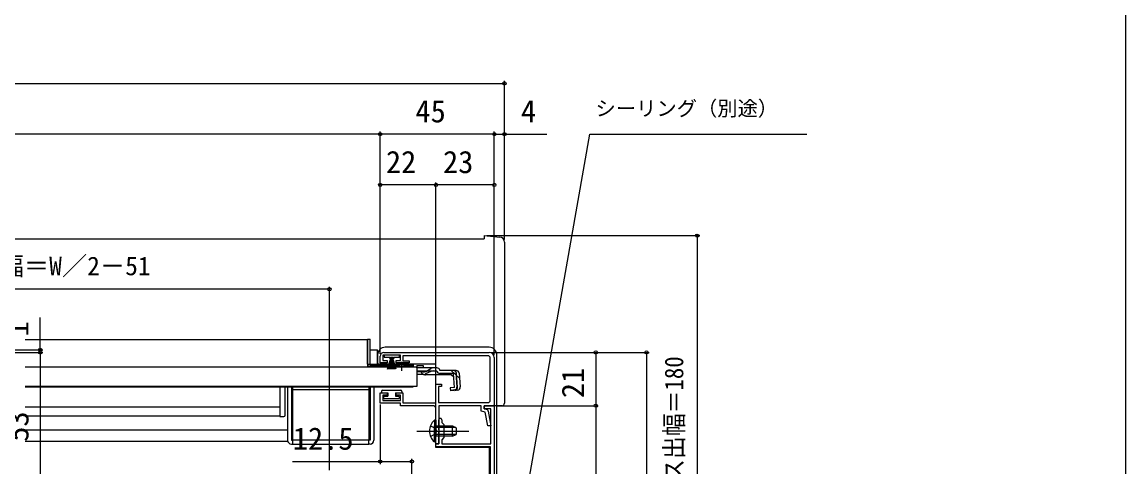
# Model space of a CAD drawing. Units: millimetres, scale not verified. Extents: x -525 to 525, y -783 to 779.
# Drawn here: x 89.8 to 525, y -437.6 to -262.3 of the extents above; entities that cross this region are included whole.
import ezdxf
from ezdxf.enums import TextEntityAlignment as Align

# ---------------------------------------------------------------- set-up
doc = ezdxf.new("R2010")
doc.units = ezdxf.units.MM
doc.header["$LTSCALE"] = 4
for name, color, linetype in [('0-2_YKK_11', 7, 'Continuous'), ('0-4_YKK_12', 2, 'Continuous'), ('0-5_YKK_13', 4, 'Continuous'), ('0-7_YKK_D', 6, 'Continuous'), ('0-8_YKK_ZWAK', 7, 'Continuous')]:
    doc.layers.add(name, color=color, linetype=linetype)
doc.styles.add('ＭＳ ゴシック', font='')
doc.styles.get('ＭＳ ゴシック').set_extended_font_data('MS Gothic')

msp = doc.modelspace()

# ---------------------------------------------------------------- linework, layer by layer
at = {"layer": '0-2_YKK_11'}
for p, q in [((232.5, -392.449), (274, -392.449)), ((274.4, -411.249), (274.4, -394.749)), ((276, -413.449), (276, -523.449))]:
    msp.add_line(p, q, dxfattribs=at)
for points in [[(273.4, -393.749), (240, -393.749), (240, -395.749), (242.5, -395.749), (242.5, -396.549), (237.25, -396.549), (237.25, -395.649), (239, -395.649), (239, -393.549), (232, -393.549), (232, -395.649), (233.75, -395.649), (233.75, -396.549), (231, -396.549), (231, -393.949)], [(276, -394.449), (276, -413.449), (272, -413.449), (272, -414.649), (272.83, -414.815)], [(251.9, -413.449), (239, -413.449), (239, -412.449), (231, -412.449), (231, -408.349), (233.75, -408.349), (233.75, -409.249), (232, -409.249), (232, -411.349), (239, -411.349), (239, -409.249), (237.25, -409.249), (237.25, -408.349), (240, -408.349), (240, -412.349), (253, -412.349), (253, -404.949), (255.2, -404.949), (255.2, -405.949), (254, -405.949), (254, -412.249), (273.4, -412.249)], [(273.619, -415.622), (274.646, -421.449), (273.428, -421.449), (272.461, -415.965), (270.8, -415.633), (270.8, -413.449), (254.1, -413.449), (254.1, -428.449), (252.9, -428.449), (252.9, -423.907), (253.02, -423.724), (253.02, -423.174), (252.9, -422.991), (252.9, -414.449)], [(255.3, -419.049), (255.3, -420.049), (256.1, -420.849), (256.1, -426.049), (255.3, -426.849), (255.3, -428.449), (274.6, -428.449), (274.6, -414.649), (272, -414.649), (272, -413.449), (276, -413.449)], [(241.45, -443.549), (256.2, -443.549), (256.2, -446.449), (274.5, -446.449), (274.5, -429.649), (253, -429.649), (253, -428.449), (254.1, -428.449), (254.1, -423.907), (254.22, -423.724), (254.22, -423.174), (254.1, -422.991), (254.1, -419.049)]]:
    msp.add_lwpolyline(points, dxfattribs=at)
for centre, radius, start, end in [((232.5, -393.949), 1.5, 90.00001, 179.99999), ((273.4, -394.749), 1, 0.00001, 89.99999), ((274, -394.449), 2, 0.00001, 89.99999), ((273.4, -411.249), 1, 270.00001, 359.99999), ((251.9, -414.449), 1, 0.00001, 89.99999), ((272.634, -415.795), 1, 10.00003, 78.6901), ((254.7, -419.049), 0.6, 359.99999, 180.00001)]:
    msp.add_arc(centre, radius, start, end, dxfattribs=at)
at = {"layer": '0-4_YKK_12'}
for p, q in [((225.996, -387.549), (90.999, -387.549)), ((225.996, -387.549), (225.996, -398.049)), ((226.996, -391.449), (230, -391.449)), ((230, -396.949), (230, -391.449)), ((236.747, -398.049), (225.996, -398.049)), ((230, -396.949), (252.9, -396.949)), ((243.996, -398.049), (242.247, -398.049)), ((243.996, -398.049), (243.996, -398.249)), ((252.9, -398.569), (252.9, -396.949)), ((252.9, -412.272), (252.9, -401.269)), ((90.999, -406.049), (243.996, -406.049)), ((243.996, -405.849), (243.996, -406.049)), ((191.495, -414.04), (90.999, -414.04)), ((191.495, -417.549), (90.999, -417.549)), ((194.495, -423.049), (90.999, -423.049)), ((194.581, -427.549), (90.999, -427.549)), ((274, -429.949), (274, -446.449))]:
    msp.add_line(p, q, dxfattribs=at)
msp.add_lwpolyline([(274, -429.949), (252.9, -429.949), (252.9, -414.449)], dxfattribs=at)
at = {"layer": '0-5_YKK_13'}
for p, q in [((-128, -347.749), (272, -347.749)), ((272, -346.449), (278.174, -346.989)), ((272, -346.449), (272, -347.749)), ((280, -348.981), (280, -412.449)), ((225.996, -387.249), (226.996, -387.249)), ((225.996, -397.049), (225.996, -387.249)), ((226.996, -397.093), (226.996, -387.249)), ((274, -390.449), (233, -390.449)), ((230, -393.449), (230, -397.049)), ((233.945, -399.049), (235.283, -394.299)), ((234.295, -399.049), (235.345, -394.299)), ((235.408, -394.299), (234.645, -399.049)), ((234.945, -399.049), (235.47, -394.299)), ((235.095, -394.299), (236.095, -394.299)), ((235.533, -394.299), (235.195, -399.049)), ((235.345, -394.299), (235.845, -394.299)), ((235.595, -394.299), (235.595, -399.049)), ((235.658, -394.299), (235.995, -399.049)), ((236.245, -399.049), (235.72, -394.299)), ((235.783, -394.299), (236.545, -399.049)), ((236.895, -399.049), (235.845, -394.299)), ((237.245, -399.049), (235.908, -394.299)), ((277, -444.449), (277, -393.449)), ((245.496, -398.249), (90.999, -398.249)), ((225.996, -397.049), (225.997, -397.093)), ((225.997, -397.093), (226.996, -397.093)), ((226.996, -397.093), (226.996, -397.549)), ((237.624, -397.549), (226.996, -397.549)), ((242.247, -397.916), (236.747, -397.916)), ((236.747, -398.249), (236.747, -397.916)), ((242.247, -398.249), (236.747, -398.249)), ((239.497, -399.769), (239.497, -396.146)), ((243.996, -397.549), (241.369, -397.549)), ((242.247, -398.249), (242.247, -397.916)), ((245.496, -397.569), (245.496, -398.569)), ((245.496, -398.249), (245.496, -405.849)), ((245.496, -398.569), (245.496, -398.339)), ((251.928, -398.569), (245.496, -398.569)), ((245.496, -399.769), (251.866, -399.769)), ((247.985, -400.165), (245.496, -400.165)), ((251.012, -399.96), (248.901, -400.957)), ((248.944, -399.92), (250.969, -398.814)), ((251.866, -399.769), (253.38, -399.769)), ((253.375, -398.569), (251.928, -398.569)), ((254.564, -399.569), (254.534, -399.458)), ((260.921, -399.569), (254.564, -399.569)), ((259.021, -399.569), (262.282, -402.557)), ((248.047, -401.148), (245.496, -401.148)), ((259.1, -401.269), (248.896, -401.269)), ((259.877, -400.769), (254.564, -400.769)), ((259.1, -401.269), (259.992, -402.087)), ((260.355, -406.232), (259.877, -400.769)), ((260.795, -400.654), (261.083, -400.625)), ((260.795, -400.654), (261.273, -406.128)), ((261.55, -406.127), (261.073, -400.664)), ((262.116, -400.664), (262.586, -406.037)), ((245.496, -405.849), (90.999, -405.849)), ((191.495, -406.049), (191.495, -408.657)), ((191.495, -408.657), (191.495, -413.686)), ((193.495, -408.657), (193.495, -406.049)), ((193.495, -414.029), (193.495, -408.657)), ((194.495, -406.049), (194.495, -427.049)), ((195.995, -406.049), (195.995, -427.049)), ((196.495, -406.049), (196.495, -427.049)), ((226.495, -406.049), (226.495, -427.049)), ((226.995, -406.049), (226.995, -427.049)), ((228.495, -406.049), (228.495, -427.049)), ((231.496, -407.849), (231.496, -408.349)), ((231.496, -408.349), (233.996, -408.349)), ((231.996, -407.349), (238.996, -407.349)), ((233.996, -408.349), (233.996, -409.649)), ((236.996, -408.349), (239.496, -408.349)), ((239.496, -407.849), (239.496, -408.349)), ((260.355, -406.232), (258.661, -406.38)), ((258.661, -406.38), (258.766, -407.575)), ((258.741, -407.287), (260.458, -407.113)), ((261.496, -407.337), (258.766, -407.575)), ((232.496, -410.449), (232.496, -409.949)), ((232.796, -409.649), (233.996, -409.649)), ((238.196, -410.749), (232.796, -410.749)), ((238.496, -409.949), (238.496, -410.449)), ((191.495, -413.686), (191.495, -414.314)), ((191.495, -414.314), (191.495, -417.25)), ((191.495, -417.25), (191.495, -417.749)), ((191.495, -417.749), (193.021, -417.669)), ((193.495, -414.342), (193.495, -414.029)), ((193.495, -417.17), (193.495, -414.342)), ((252.391, -419.201), (252.391, -425.451)), ((252.9, -419.201), (252.391, -419.201)), ((252.391, -427.701), (252.391, -421.451)), ((252.9, -419.201), (252.9, -425.451)), ((260.809, -422.105), (252.9, -422.105)), ((259.5, -425.451), (259.5, -421.451)), ((259.5, -421.451), (260.9, -422.151)), ((245.4, -423.451), (265.9, -423.451)), ((260.809, -424.796), (252.9, -424.796)), ((259.5, -425.451), (252.9, -425.451)), ((259.5, -425.451), (260.9, -424.751)), ((260.9, -422.151), (260.9, -424.751)), ((195.995, -427.049), (196.495, -427.049)), ((195.995, -428.549), (196.495, -428.549)), ((196.495, -427.049), (196.495, -428.549)), ((196.495, -428.549), (226.495, -428.549)), ((226.495, -428.549), (226.495, -427.049)), ((226.995, -427.049), (226.495, -427.049)), ((226.995, -428.549), (226.495, -428.549)), ((252.9, -427.701), (252.391, -427.701))]:
    msp.add_line(p, q, dxfattribs=at)
for points in [[(232.595, -393.549), (232.595, -394.299), (234.845, -394.299)], [(236.345, -394.299), (238.595, -394.299), (238.595, -393.549), (232.595, -393.549)], [(235.095, -394.299), (235.095, -394.799), (234.845, -394.799), (234.845, -394.299)], [(236.345, -394.299), (236.345, -394.799), (236.095, -394.799), (236.095, -394.299)], [(226.996, -397.049), (239.496, -397.049), (243.996, -397.049), (243.996, -397.549)], [(243.996, -397.549), (243.996, -398.049), (226.996, -398.049)], [(245.496, -397.569), (247.996, -397.569), (247.996, -398.569)], [(236.996, -408.349), (236.996, -409.649), (238.196, -409.649)], [(279, -413.449), (276, -413.449), (276, -413.149)], [(250.804, -421.376), (252.711, -422.306), (253.32, -423.451)], [(252.9, -427.701), (252.9, -421.451), (259.5, -421.451)], [(250.804, -425.526), (252.711, -424.596), (253.32, -423.451)]]:
    msp.add_lwpolyline(points, dxfattribs=at)
msp.add_lwpolyline([(226.495, -427.049), (196.495, -427.049), (196.495, -407.049), (226.495, -407.049)], close=True, dxfattribs=at)
for centre, radius, start, end in [((278, -348.981), 2, 0, 85), ((233, -393.449), 3, 90, 180), ((233, -393.449), 3, 90, 90.07847), ((274, -393.449), 3, 0.07847, 89.92153), ((226.996, -397.049), 1, 182.51617, 270), ((239.497, -403.249), 6, 89.98542, 117.27961), ((239.497, -403.249), 6, 62.72039, 90.01458), ((248.896, -399.369), 1.9, 192.1532, 248.90366), ((247.985, -398.165), 2, 270, 298.65179), ((251.928, -400.569), 2, 90, 118.65179), ((251.866, -401.769), 2, 90, 115.27273), ((253.375, -399.769), 1.2, 15, 90), ((254.564, -399.569), 1.2, 189.59407, 270), ((259.877, -400.769), 1.2, 5, 90), ((260.921, -400.769), 1.2, 5, 90), ((248.047, -399.148), 2, 270, 295.27273), ((248.896, -399.369), 1.9, 248.90366, 270), ((231.996, -407.849), 0.5, 90, 180), ((238.996, -407.849), 0.5, 360, 90), ((260.367, -406.208), 0.91, 275.76385, 5), ((260.355, -406.232), 1.2, 275, 5), ((261.391, -406.141), 1.2, 275, 5), ((232.796, -409.949), 0.3, 90, 180), ((232.796, -410.449), 0.3, 180, 270), ((238.196, -409.949), 0.3, 360, 90), ((238.196, -410.449), 0.3, 270, 360), ((279, -412.449), 1, 270, 0), ((192.995, -417.17), 0.5, 273, 0), ((255.931, -423.451), 5.531, 129.79413, 230.20587), ((195.995, -427.049), 1.5, 180, 270), ((226.995, -427.049), 1.5, 270, 0)]:
    msp.add_arc(centre, radius, start, end, dxfattribs=at)
at = {"layer": '0-7_YKK_D'}
for p, q in [((-309.001, -286.449), (280.001, -286.449)), ((280.001, -347.982), (280.001, -285.449)), ((230.999, -306.449), (-260, -306.449)), ((230.999, -392.949), (230.999, -305.449)), ((230.999, -392.949), (230.999, -305.449)), ((276, -306.449), (230.999, -306.449)), ((276, -340.749), (276, -305.449)), ((276, -340.749), (276, -305.449)), ((280.001, -340.749), (280.001, -305.449)), ((230.999, -392.949), (230.999, -325.449)), ((253, -427.749), (253, -325.449)), ((253, -340.749), (253, -325.449)), ((276, -393.449), (276, -325.449)), ((253, -326.449), (230.999, -326.449)), ((276, -326.449), (253, -326.449)), ((273.001, -346.449), (357, -346.449)), ((356, -346.449), (356, -526.449)), ((210.997, -367.549), (16.997, -367.549)), ((210.997, -438.849), (210.997, -366.549)), ((96.997, -391.449), (96.997, -378.735)), ((75.074, -391.449), (97.997, -391.449)), ((96.997, -392.449), (96.997, -391.449)), ((75.074, -392.449), (97.997, -392.449)), ((75.074, -392.449), (97.997, -392.449)), ((96.997, -392.449), (96.997, -394.999)), ((96.997, -392.449), (96.997, -445.45)), ((275, -392.449), (317, -392.449)), ((275, -392.449), (337, -392.449)), ((316, -392.449), (316, -413.449)), ((336, -392.449), (336, -526.449)), ((231, -412.949), (231, -436.449)), ((276.7, -413.449), (317, -413.449)), ((276.7, -413.449), (317, -413.449)), ((316, -413.449), (316, -526.449)), ((243.5, -524.949), (243.5, -434.449)), ((196.397, -435.449), (231, -435.449)), ((231, -435.449), (243.5, -435.449))]:
    msp.add_line(p, q, dxfattribs=at)
for points in [[(276, -306.449), (280.001, -306.449), (296.67, -306.449)], [(280.205, -496.448), (280.647, -493.937), (313.706, -306.449), (399.22, -306.449)]]:
    msp.add_lwpolyline(points, dxfattribs=at)
for centre in [(280.001, -286.449), (230.999, -306.449), (230.999, -306.449), (276, -306.449), (276, -306.449), (280.001, -306.449), (230.999, -326.449), (253, -326.449), (253, -326.449), (276, -326.449), (356, -346.449), (210.997, -367.549), (96.997, -391.449), (96.997, -392.449), (96.997, -392.449), (316, -392.449), (336, -392.449), (316, -413.449), (316, -413.449), (231, -435.449), (243.5, -435.449)]:
    msp.add_circle(centre, 0.637, dxfattribs=at)
at = {"layer": '0-8_YKK_ZWAK'}
msp.add_lwpolyline([(-525, -782.9), (525, -782.9), (525, 747.1)], dxfattribs=at)

# ---------------------------------------------------------------- texts
at = {"layer": '0-7_YKK_D', "style": 'ＭＳ ゴシック'}
for s, height, p in [('45', 8.798, (244.908, -304.449)), ('4', 8.798, (286.488, -304.449)), ('シーリング（別途）', 5.865, (315.895, -301.004)), ('22', 8.798, (233.272, -324.449)), ('23', 8.798, (255.773, -324.449)), ('網戸出来幅＝W／2－51', 7.331, (40.531, -364.242)), ('12.5', 8.798, (196.556, -433.449))]:
    msp.add_text(s, height=height, dxfattribs=at).set_placement(p, align=Align.BOTTOM_LEFT)
for s, p in [('1', (94.997, -386.19)), ('21', (314, -410.483)), ('53', (94.997, -427.677))]:
    msp.add_text(s, height=8.798, rotation=90, dxfattribs=at).set_placement(p, align=Align.BOTTOM_LEFT)
at = {"layer": '0-7_YKK_D', "style": 'ＭＳ ゴシック', "width": 0.9}
msp.add_text('シャッターボックス出幅＝180', height=7.331, rotation=90, dxfattribs=at).set_placement((352.693, -515.455), align=Align.BOTTOM_LEFT)

doc.saveas('drawing.dxf')
